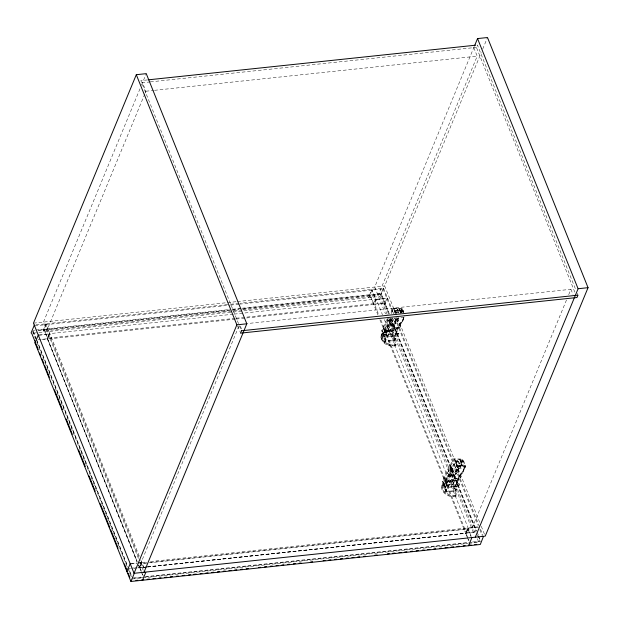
<?xml version="1.0" encoding="UTF-8"?>
<svg xmlns="http://www.w3.org/2000/svg" width="619" height="619" viewBox="0 0 619 619"><rect width="100%" height="100%" fill="white"/><g stroke="black" fill="none" stroke-linecap="round" stroke-linejoin="round"><path stroke-width="0.46" stroke-dasharray="3.1 2.32" d="M403.294 311.117L401.855 309.477L399.41 309.345L398.791 308.649L397.39 309.26L395.897 312.874L401.762 312.255L403.294 311.117L403.983 312.827M42.084 339.676L47.655 339.08L49.876 333.687M375.895 299.325L387.602 298.072L384.345 305.879L383.788 305.956L384.848 303.395L373.791 304.556L375.903 299.24L371.911 289.297L368.669 297.205L368.839 297.631L369.907 295.07L378.116 315.319M141.031 571.244L139.654 567.638L141.79 562.439L137.882 562.818M467.051 536.735L465.666 533.137L467.84 527.93L478.472 526.761M392.059 317.725L391.595 319.969L390.434 320.495L389.738 318.762L390.512 320.487L391.03 320.541L391.634 317.771M386.767 319.497L381.784 330.639L382.828 333.618L382.38 334.701L385.142 341.556L394.589 340.558L396.199 344.574L395.719 345.742C382.612 349.054 373.218 331.366 390.21 329.679L394.52 340.713L395.162 340.458L395.68 338.345L393.73 337.943L399.828 323.203L402.087 321.354L404.091 316.51M380.747 337.541L381.598 334.446M456.188 488.855L455.661 490.96L455.027 491.223L450.717 480.189C433.726 481.876 443.119 499.564 456.218 496.252L456.706 495.084L455.089 491.068L445.641 492.066L442.887 485.203L443.328 484.128L442.283 481.149L447.274 470.007L453.874 458.764L462.617 459.112L460.18 465.859L457.921 467.709L451.824 482.441L453.773 482.851L453.077 484.53L443.684 485.567L446.098 491.571L455.491 490.534L456.188 488.855L454.23 488.445L460.335 473.713L462.594 471.864L465.202 465.542L457.023 465.217L451.228 474.966L446.632 484.646L445.51 487.362L446.578 490.41L446.098 491.571M442.098 484.956C440.388 492.592 450.601 496.237 456.706 495.084M139.987 88.78L43.438 322.097L138.594 558.802M141.465 85.221L146.254 73.646M144.807 93.902L46.858 330.6L241.789 309.972M145.179 93.005L145.922 91.217L142.502 82.714M238.903 326.151L140.583 563.747L148.266 562.934M138.199 563.158L141.07 562.857L139.198 567.391L135.368 567.793M474.224 46.595L374.727 287.03L385.536 313.926M574.819 292.145L476.421 47.369L477.396 45.001L575.794 289.777M473.783 47.648L477.203 56.151L378.147 295.534L242.749 309.871M387.177 314.398L379.965 296.455L381.025 293.893L241.998 308.61M389.336 313.763L381.188 293.499L383.06 288.965L240.187 304.084M395.851 313.771L384.678 285.978L481.226 52.661M482.696 49.102L487.493 37.527M395.68 338.345L394.837 340.086L385.591 341.061L386.07 339.901L382.588 330.848L388.306 318.452M381.118 335.614L382.712 332.705M382.233 333.873L384.012 332.442L384.5 331.273M381.157 339.522L381.637 338.353L381.234 336.372M385.591 341.061L383.176 335.065L383.656 333.896M390.194 319.149L384.933 330.956L387.347 336.96L397.785 335.854C400.64 334.376 397.855 331.776 396.655 334.043L395.634 334.152L396.825 334.469L397.259 333.865L398.961 333.773M398.783 333.347L397.607 335.428L387.804 336.465L385.738 331.32L391.34 318.746M382.31 341.425L382.797 340.257L381.637 338.353M384.012 332.442L386.349 331.413L386.836 330.244M386.07 339.901L385.003 336.852L390.721 324.457L394.589 317.957M386.349 331.413L389.08 330.856L389.568 329.687M384.128 343.119L384.616 341.951L382.797 340.257M385.142 341.556L385.583 340.481L381.784 330.639M395.719 345.742L389.73 330.848L390.21 329.679M387.347 336.96L392.98 324.348L396.64 317.864M387.804 336.465L393.405 323.892L396.586 318.259M383.176 335.065L392.578 334.02L393.266 332.341L391.146 331.505L397.243 316.773M391.316 331.939L397.058 318.065M395.123 322.948L395.92 323.311L395.123 322.948L395.688 321.586L397.56 321.393L398.21 319.83L396.957 319.969L398.381 320.263L398.21 319.83M386.496 344.489L386.976 343.321L384.616 341.951M395.293 323.381L395.688 321.586M385.738 331.32L395.541 330.283C398.381 328.318 395.688 327.056 394.589 328.898L393.398 328.573L395.92 323.311M393.568 329.006L394.69 327.033L394.419 326.097L395.75 322.886M396.957 319.969L398.884 317.524M397.127 320.394L397.669 319.087L399.75 317.385M399.828 314.135L402.118 308.602L393.367 308.254L390.071 313.879M400.679 312.928L402.118 308.602M396.717 328.202L395.742 327.629L393.398 328.573M392.578 334.02L393.096 331.916L391.146 331.505M401.244 312.935L402.242 310.529L395.139 310.243L393.313 313.485M395.858 322.019L397.738 321.818L398.381 320.263M401.886 312.224L402.242 310.529M389.243 345.441L389.722 344.272L396.199 344.574M397.367 328.527L398.164 328.89L397.367 328.527L397.932 327.165L399.804 326.964L400.447 325.408L399.201 325.54L400.625 325.834L400.447 325.408M397.537 328.952L397.932 327.165M395.858 338.779L393.901 338.369L399.998 323.629L402.257 321.779L404.872 315.466M395.812 334.577L396.926 332.612L396.663 331.668L396.756 332.179M396.214 333.602L398.164 328.89M399.371 325.965L399.913 324.658L401.994 322.956L404.315 317.33M399.913 324.658L399.742 324.232L401.816 322.53L404.06 317.33M392.183 345.913L392.663 344.744M398.102 327.59L399.975 327.389L400.625 325.834M395.115 345.866L395.595 344.698M446.578 490.41L443.096 481.358L448.814 468.962L454.609 459.213L462.788 459.538M443.684 485.567L444.163 484.406M462.911 461.464L462.741 461.031L455.646 460.753L451.065 468.846L445.44 481.466L447.854 487.47L458.284 486.364C461.124 484.398 458.431 483.137 457.333 484.979L456.141 484.654L457.162 484.545C458.261 482.712 460.954 483.973 458.114 485.938L448.303 486.975L446.237 481.83L451.839 469.256L456.389 461.201L462.911 461.464L460.257 467.887L458.176 469.589L457.634 470.904L458.88 470.773L457.464 470.471L457.634 470.904M456.404 463.383L457.898 459.77L459.7 459.159L461.975 464.993L464.428 465.124L465.728 466.184C465.945 469.279 459.948 467.662 458.47 468.529L456.404 463.383C457.828 462.517 463.824 464.142 463.654 461.039L462.362 459.979L459.909 459.847L459.894 459.36M445.641 492.066L446.09 490.991L442.283 481.149M456.218 496.252L450.23 481.358L450.717 480.189M447.854 487.47L453.479 474.85L458.06 466.749L455.646 460.753M448.303 486.975L453.913 474.402L458.455 466.347L456.389 461.201M451.824 482.441L457.743 467.275L460.002 465.426L462.617 459.112M455.801 473.883L455.63 473.458L456.427 473.821L455.801 473.883L456.195 472.096L458.068 471.895L458.71 470.339M446.237 481.83L456.041 480.785C458.88 478.827 456.195 477.566 455.089 479.4L453.897 479.083L456.427 473.821M454.067 479.508L455.189 477.543L454.926 476.599L456.257 473.388M457.464 470.471L458.006 469.163L460.079 467.461L462.741 461.031M458.47 468.529L459.963 464.915L461.944 464.42M453.077 484.53L453.603 482.425L451.646 482.015M457.217 478.704L456.249 478.139L453.897 479.083M456.365 472.521L458.238 472.328L458.88 470.773M457.867 479.029L458.664 479.392L457.867 479.029L458.431 477.667L460.312 477.473L460.954 475.918L459.7 476.05L461.124 476.344L460.954 475.918M456.358 489.281L454.408 488.878L460.505 474.139L462.764 472.289L465.202 465.542M456.714 484.112L457.162 482.178L457.433 483.114L456.311 485.087M457.34 482.603L458.664 479.392M459.871 476.475L460.42 475.168L462.494 473.465L465.155 467.036L464.985 466.61L458.455 466.347M460.42 475.168L460.242 474.734L462.323 473.032L464.985 466.61M458.431 477.667L458.602 478.1L460.482 477.899L461.124 476.344M566.493 300.014L471.871 528.68L149.225 562.826M568.706 294.652L570.927 289.297L247.321 323.551M388.09 326.321L389.452 323.598L390.032 323.536L388.747 326.252L388.09 326.321L386.713 322.886L388.074 320.17L388.655 320.108L391.092 325.996L391.719 325.934L392.972 323.226L391.595 319.799L390.976 319.861L389.715 322.569L390.341 322.507L391.595 319.799M384.538 337.502L389.529 326.36L394.241 318.328M448.597 476.823L449.959 474.108L450.531 474.046L449.247 476.754L448.597 476.823L447.212 473.396L448.574 470.68L449.154 470.618L451.599 476.506L452.226 476.444L453.479 473.736L452.102 470.301L451.475 470.37L450.222 473.078L450.841 473.009L452.102 470.301M445.046 488.012L450.028 476.87L456.629 465.62L453.874 458.764M391.092 325.996L392.353 323.296L392.972 323.226M451.599 476.506L452.853 473.798L453.479 473.736M388.747 326.252L387.362 322.816L388.655 320.108M449.247 476.754L447.87 473.326L449.154 470.618M394.52 313.113L395.881 310.692L402.412 310.955M391.208 313.578L394.11 308.703L402.288 309.036M380.29 295.975L383.587 288.067L240.157 303.24M385.281 326.863L384.67 329.277L385.273 330.778L386.333 329.463L385.73 326.909L384.36 326.956L383.795 328.318L384.414 330.871L395.371 329.85L396.547 327.768M445.788 477.365L445.177 479.787L445.773 481.288L446.833 479.965L446.229 477.419L444.86 477.466L444.295 478.827L444.914 481.373L455.87 480.359L457.046 478.278M441.618 486.116L444.519 482.952L450.23 481.358M383.532 288.114L393.73 313.315M391.587 320.48L392.361 319.891L392.585 318.336L391.587 320.48L390.984 320.433L390.287 318.708M384.84 330.917L385.389 328.511L384.36 326.956M450.949 466.486L450.245 469.272L450.942 470.997L452.094 470.479L452.566 468.235L451.87 466.502L450.949 466.486L452.141 468.274L451.506 471.051L450.323 469.264L450.299 468.057L451.266 466.455M452.443 470.951L453.085 468.846L452.094 470.989L451.491 470.943L450.794 469.21L451.885 466.393L451.259 469.163L452.094 470.989M445.34 481.427L445.889 479.021L444.86 477.466M141.79 562.478L146.618 561.944M467.809 527.968L471.105 536.015M139.499 567.731L146.386 566.927M391.765 333.85L392.4 333.595M452.265 484.36L452.907 484.097M373.706 304.509L245.805 318.05M403.998 317.354L398.806 317.934M395.456 345.1C384.67 348.536 374.48 332.488 389.985 331.49M455.963 495.61C445.169 499.046 434.979 482.99 450.493 482M147.577 79.913L140.846 80.625L241.402 330.778M141.79 82.791L150.185 81.901M150.44 81.87L476.421 47.369M145.922 91.217L153.605 90.405M154.564 90.304L477.203 56.151M33.488 323.149L236.45 301.67M237.41 301.569L384.678 285.978M36.01 324.851L229.572 304.362M230.539 304.262L239.189 303.341M34.803 325.826L229.61 305.206M230.57 305.105L239.228 304.184M32.931 330.36L34.78 330.167M35.709 330.066L228.697 309.639M232.543 309.229L241.201 308.316M242.161 308.216L381.188 293.499M38.324 330.167L231.421 309.724M232.38 309.624L241.039 308.711M38.277 330.739L238.787 309.515M242.625 309.105L380.778 294.482L388.717 314.22M33.558 333.123L232.28 312.084M233.177 311.991L379.965 296.455M233.231 314.212L48.963 333.711L139.275 558.369M234.191 314.104L376.151 299.085L382.48 314.823M39.276 334.887L49.876 333.796M38.626 335.328L49.164 334.214L47.284 338.748L37.705 339.761M235.205 318.336L47.083 338.253L137.031 562.006M236.164 318.236L374.271 303.62L378.797 314.878M235.274 319.156L47.632 339.026L137.039 561.441M236.187 319.071L244.892 318.135M386.713 322.886L387.362 322.816M382.38 334.701L391.827 333.695M447.212 473.396L447.87 473.326M442.887 485.203L452.334 484.205M131.189 563.522L136.923 562.919M150.463 561.534L467.879 527.937M130.539 563.971L137.24 563.259M478.796 527.109L468.258 528.224L466.386 532.758L476.924 531.644M146.672 562.779L141.271 563.352L141.07 562.857M150.518 562.377L468.459 528.719L384.283 319.311M130.578 568.304L128.659 568.505L131.437 575.415M131.537 568.203L134.408 567.894M147.345 566.826L465.751 533.199M133.998 568.319L136.753 568.025M137.666 567.925L146.378 567.05M147.337 566.95L475.841 532.131M146.718 567.112L139.399 567.886L138.478 565.596M147.678 567.012L466.587 533.253L380.6 319.358M132.481 578.007L142.68 576.931M145.527 576.629L467.701 542.53M472.398 542.027L480.739 541.145M134.176 578.208L143.438 577.225M145.364 577.024L479.655 541.64M132.071 578.997L467.863 543.451M468.823 543.35L479.377 542.236M389.08 330.856L389.73 330.848M456.629 465.62L465.38 465.975M458.06 466.749L465.155 467.036M391.943 320.441L390.751 318.653M386.976 343.321L389.722 344.272M396.787 310.73L399.464 314.406M457.286 461.24L459.963 464.915L457.898 459.77M577.241 293.36L577.96 295.155M570.927 289.297L572.977 294.396M403.155 310.529L403.843 312.247M463.654 461.039L465.728 466.184M402.799 310.134L403.828 312.711M402.195 309.709L403.279 312.409M462.703 460.219L464.815 465.496M401.63 309.43L403.008 312.866M399.371 308.773L400.748 312.2M399.394 308.858L400.772 312.286M399.41 309.345L400.787 312.773M459.909 459.847L461.975 464.993M398.791 308.649L400.516 312.935M397.39 309.26L398.775 312.688M402.087 321.354L402.257 321.779M460.002 465.426L460.18 465.859M462.594 471.864L462.764 472.289M401.816 322.53L401.994 322.956M460.079 467.461L460.257 467.887M462.323 473.032L462.494 473.465M395.881 310.692L396.918 313.268M395.139 310.243L396.516 313.671M394.11 308.703L396.524 314.707M454.609 459.213L457.023 465.217M399.828 323.203L399.998 323.629M457.743 467.275L457.921 467.709M460.335 473.713L460.505 474.139M397.653 318.259L479.833 522.684M481.273 526.266L485.234 536.131M393.367 308.254L395.44 313.4M397.499 318.653L397.669 319.087M458.006 469.163L458.176 469.589M397.56 321.393L397.738 321.818M399.804 326.964L399.975 327.389M458.068 471.895L458.238 472.328M460.312 477.473L460.482 477.899M395.533 317.795L479.516 526.707M480.522 529.206L482.866 535.04M383.06 288.965L393.011 313.709M394.814 318.189L478.077 525.314M479.841 529.702L482.271 535.745M459.29 483.849L459.46 484.282M396.284 327.629L396.694 328.441M398.52 333.208L398.93 334.012M394.419 326.097L394.597 326.523M454.926 476.599L455.097 477.032M391.494 319.141L476.56 530.746M477.264 532.502L478.309 535.095M478.657 535.961L480.398 540.279M381.025 293.893L389.173 314.158M390.976 318.638L476.398 531.141M478.495 536.356L480.228 540.673M394.62 327.962L394.798 328.387M395.371 329.85L395.541 330.283M396.864 333.533L397.034 333.966M397.607 335.428L397.785 335.854M455.127 478.464L455.298 478.897M455.87 480.359L456.041 480.785M457.371 484.043L457.542 484.468M458.114 485.938L458.284 486.364M394.195 327.366L394.373 327.799M396.439 332.945L396.609 333.37M454.702 477.876L454.872 478.309M456.946 483.454L457.116 483.88M390.519 318.708L476.003 531.365M477.45 534.955L479.973 541.238M393.8 327.598L393.97 328.031M454.3 478.108L454.47 478.541M388.833 318.514L475.191 533.338M477.357 538.723L479.168 543.242M390.341 322.507L391.719 325.934M450.841 473.009L452.226 476.444M393.096 331.916L393.266 332.341M453.603 482.425L453.773 482.851M387.339 318.414L474.262 534.63M394.992 340.024L395.162 340.458M455.491 490.534L455.661 490.96M392.423 334.082L394.837 340.086M452.93 484.592L455.344 490.596M393.73 337.943L393.901 338.369M454.23 488.445L454.408 488.878M387.626 326.747L389.691 331.9M386.829 326.391L389.243 332.395M471.5 537.787L467.879 528.781L465.999 533.315L467.972 538.228M383.71 328.132L386.124 334.136M468.304 539.048L468.962 540.689M379.888 319.737L465.72 533.245M467.399 537.586L468.769 541.006M382.588 330.848L385.003 336.852M443.096 481.358L445.51 487.362M382.828 333.618L385.583 340.481M443.328 484.128L446.09 490.991M381.993 336.171L384.515 342.431M240.327 326.066L241.696 329.463M237.541 325.973L239.708 331.351M139.267 556.164L45.868 323.814L42.665 331.738L42.827 332.14L43.887 329.579L137.132 561.363M140.706 559.746L144.01 567.847M143.832 568.203L141.859 563.29L139.987 567.824L141.96 572.737M140.033 562.385L143.283 570.455M142.285 573.558L143.6 576.831M138.571 564.954L139.654 567.638M141.38 572.095L142.749 575.515M138.486 565.023L139.585 567.77M33.279 331.227L36.405 339.003M36.745 339.862L127.584 565.812M33.109 331.622L36.235 339.398M36.583 340.257L127.777 567.105M129.193 570.625L131.623 576.676M32.521 331.343L35.407 338.523M36.846 342.114L127.382 567.329M127.746 568.227L131.352 577.202M45.922 324.65L44.05 329.184L47.671 338.191L49.543 333.649L45.922 324.65M371.942 290.141L370.069 294.675L373.69 303.681L375.563 299.147L371.942 290.141M376.352 299.581L374.472 304.115L385.01 303.001L386.883 298.466L376.352 299.581"/><path stroke-width="0.93" d="M483.408 536.565L480.298 544.488L130.903 581.473L34.974 342.841L38.324 334.987M144.003 572.25L246.811 323.799L146.254 73.646L136.304 74.698L33.488 323.149L134.052 573.302L485.234 536.131L588.05 287.68L487.493 37.527L477.543 38.579L474.595 45.705M134.052 573.302L236.86 324.851L136.304 74.698M468.568 545.703L471.825 537.795M475.284 537.184L578.1 288.733L477.543 38.579M134.215 573.527L130.949 581.419M130.23 563.623L126.887 571.484L127.437 571.461M148.537 79.812L475.477 45.21M34.981 342.856L35.523 342.825M236.86 324.851L246.811 323.799M578.1 288.733L588.05 287.68M135.894 580.475L137.743 580.282M141.813 579.848L143.732 579.647M147.19 579.283L149.488 579.036M152.955 578.672L155.245 578.432M159.083 578.022L161.002 577.821M164.499 577.45L166.759 577.21M170.271 576.838L172.515 576.599M176.353 576.196L178.272 575.995M182.11 575.585L184.694 575.314M188.54 574.904L190.466 574.703M193.615 574.37L196.238 574.092M200.084 573.681L202.003 573.48M205.848 573.07L208.007 572.846M211.621 572.459L213.764 572.235M217.393 571.848L219.521 571.623M223.165 571.236L225.277 571.012M228.929 570.625L231.034 570.409M234.702 570.022L236.791 569.797M240.629 569.387L242.547 569.186M246.246 568.799L248.304 568.575M258.742 567.476L260.669 567.267M264.514 566.865L266.534 566.648M270.286 566.253L272.29 566.037M276.059 565.642L278.047 565.433M281.823 565.031L283.804 564.822M287.595 564.42L289.56 564.211M293.367 563.808L295.317 563.6M299.139 563.197L301.074 562.996M310.668 561.975L312.603 561.773M323.133 560.659L325.052 560.45M328.89 560.048L330.871 559.839M334.647 559.437L336.643 559.228M340.404 558.825L342.415 558.617M346.16 558.222L348.188 558.005M351.917 557.611L353.952 557.394M357.674 556.999L359.724 556.783M363.43 556.396L365.496 556.172M374.944 555.173L377.033 554.949M387.417 553.85L389.336 553.649M392.423 553.324L395.092 553.038M398.93 552.635L401.081 552.411M404.687 552.024L406.845 551.8M410.443 551.413L412.618 551.189M416.2 550.809L418.39 550.577M422.235 550.167L424.162 549.966M427.714 549.587L429.926 549.355M433.772 548.945L435.699 548.744M439.544 548.333L441.471 548.132M444.984 547.761L447.854 547.459M451.089 547.111L453.611 546.848M456.853 546.5L459.368 546.237M463.205 545.834L465.124 545.625M468.962 545.223L471.175 544.991M474.719 544.612L476.738 544.395M34.339 325.076L31.074 332.968M142.378 579.786L142.579 580.235L145.805 572.304M31.701 333.316L34.486 340.233M34.587 340.496L35.67 343.189M35.887 343.723L36.97 346.408M37.117 346.779L38.2 349.472M39.639 353.054L40.722 355.747M42.015 358.966L43.817 363.446M44.537 365.241L45.62 367.926M45.775 368.313L46.851 371.005M47.059 371.516L48.143 374.201M48.297 374.596L49.381 377.281M54.426 389.846L58.596 400.207M58.759 400.617L59.842 403.302M60.035 403.797L61.119 406.482M61.281 406.892L62.364 409.585M66.163 419.032L67.247 421.725M67.417 422.15L68.492 424.843M68.686 425.315L69.769 428M69.939 428.425L71.023 431.118M71.208 431.59L72.291 434.275M78.598 449.967L81.484 457.139M81.662 457.588L82.745 460.281M82.923 460.729L84.006 463.422M84.184 463.863L85.267 466.556M89.059 475.988L91.395 481.799M91.581 482.263L92.664 484.956M92.835 485.389L93.918 488.074M94.103 488.546L95.187 491.238M100.239 503.804L101.323 506.489M101.485 506.907L102.568 509.592M102.762 510.079L103.845 512.772M104.007 513.182L105.648 517.26M105.81 517.662L106.894 520.355M107.095 520.85L109.772 527.527M110.7 529.825L114.306 538.793M114.461 539.18L115.544 541.873M115.745 542.383L116.829 545.076M116.983 545.463L118.067 548.148M124.404 563.917L125.487 566.609M125.634 566.981L126.717 569.666M128.133 573.186L129.812 577.38M241.402 330.778L240.427 333.146L576.978 297.522L577.96 295.155L241.402 330.778"/></g></svg>
